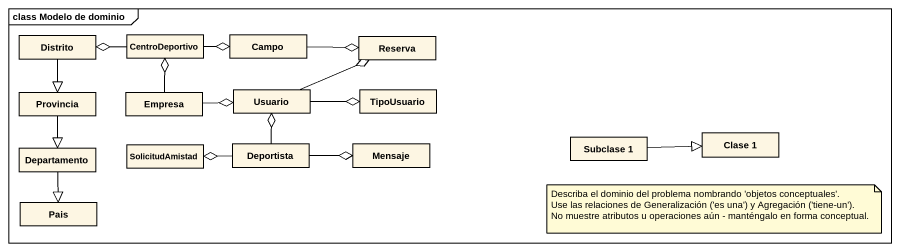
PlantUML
@startuml
mainframe class Modelo de dominio
hide circle
hide empty members
class Distrito
class CentroDeportivo
class Campo
class Reserva
class Provincia
class Empresa
class Usuario
class TipoUsuario
class Departamento
class SolicitudAmistad
class Deportista
class Mensaje
class "Subclase 1" as Subclase_1
class "Clase 1" as Clase_1
class Pais
Distrito --|> Provincia
CentroDeportivo -left-o Distrito
CentroDeportivo -right-o Campo
Campo -right-o Reserva
Provincia --|> Departamento
Empresa -up-o CentroDeportivo
Empresa -right-o Usuario
Usuario -right-o Reserva
Usuario -right-o TipoUsuario
Departamento --|> Pais
Deportista -up-o Usuario
Deportista -left-o SolicitudAmistad
Deportista -right-o Mensaje
Subclase_1 -right-|> Clase_1
note as N1
  Describa el dominio del problema nombrando 'objetos conceptuales'.
  Use las relaciones de Generalización ('es una') y Agregación ('tiene-un').
  No muestre atributos u operaciones aún - manténgalo en forma conceptual.
end note
@enduml
